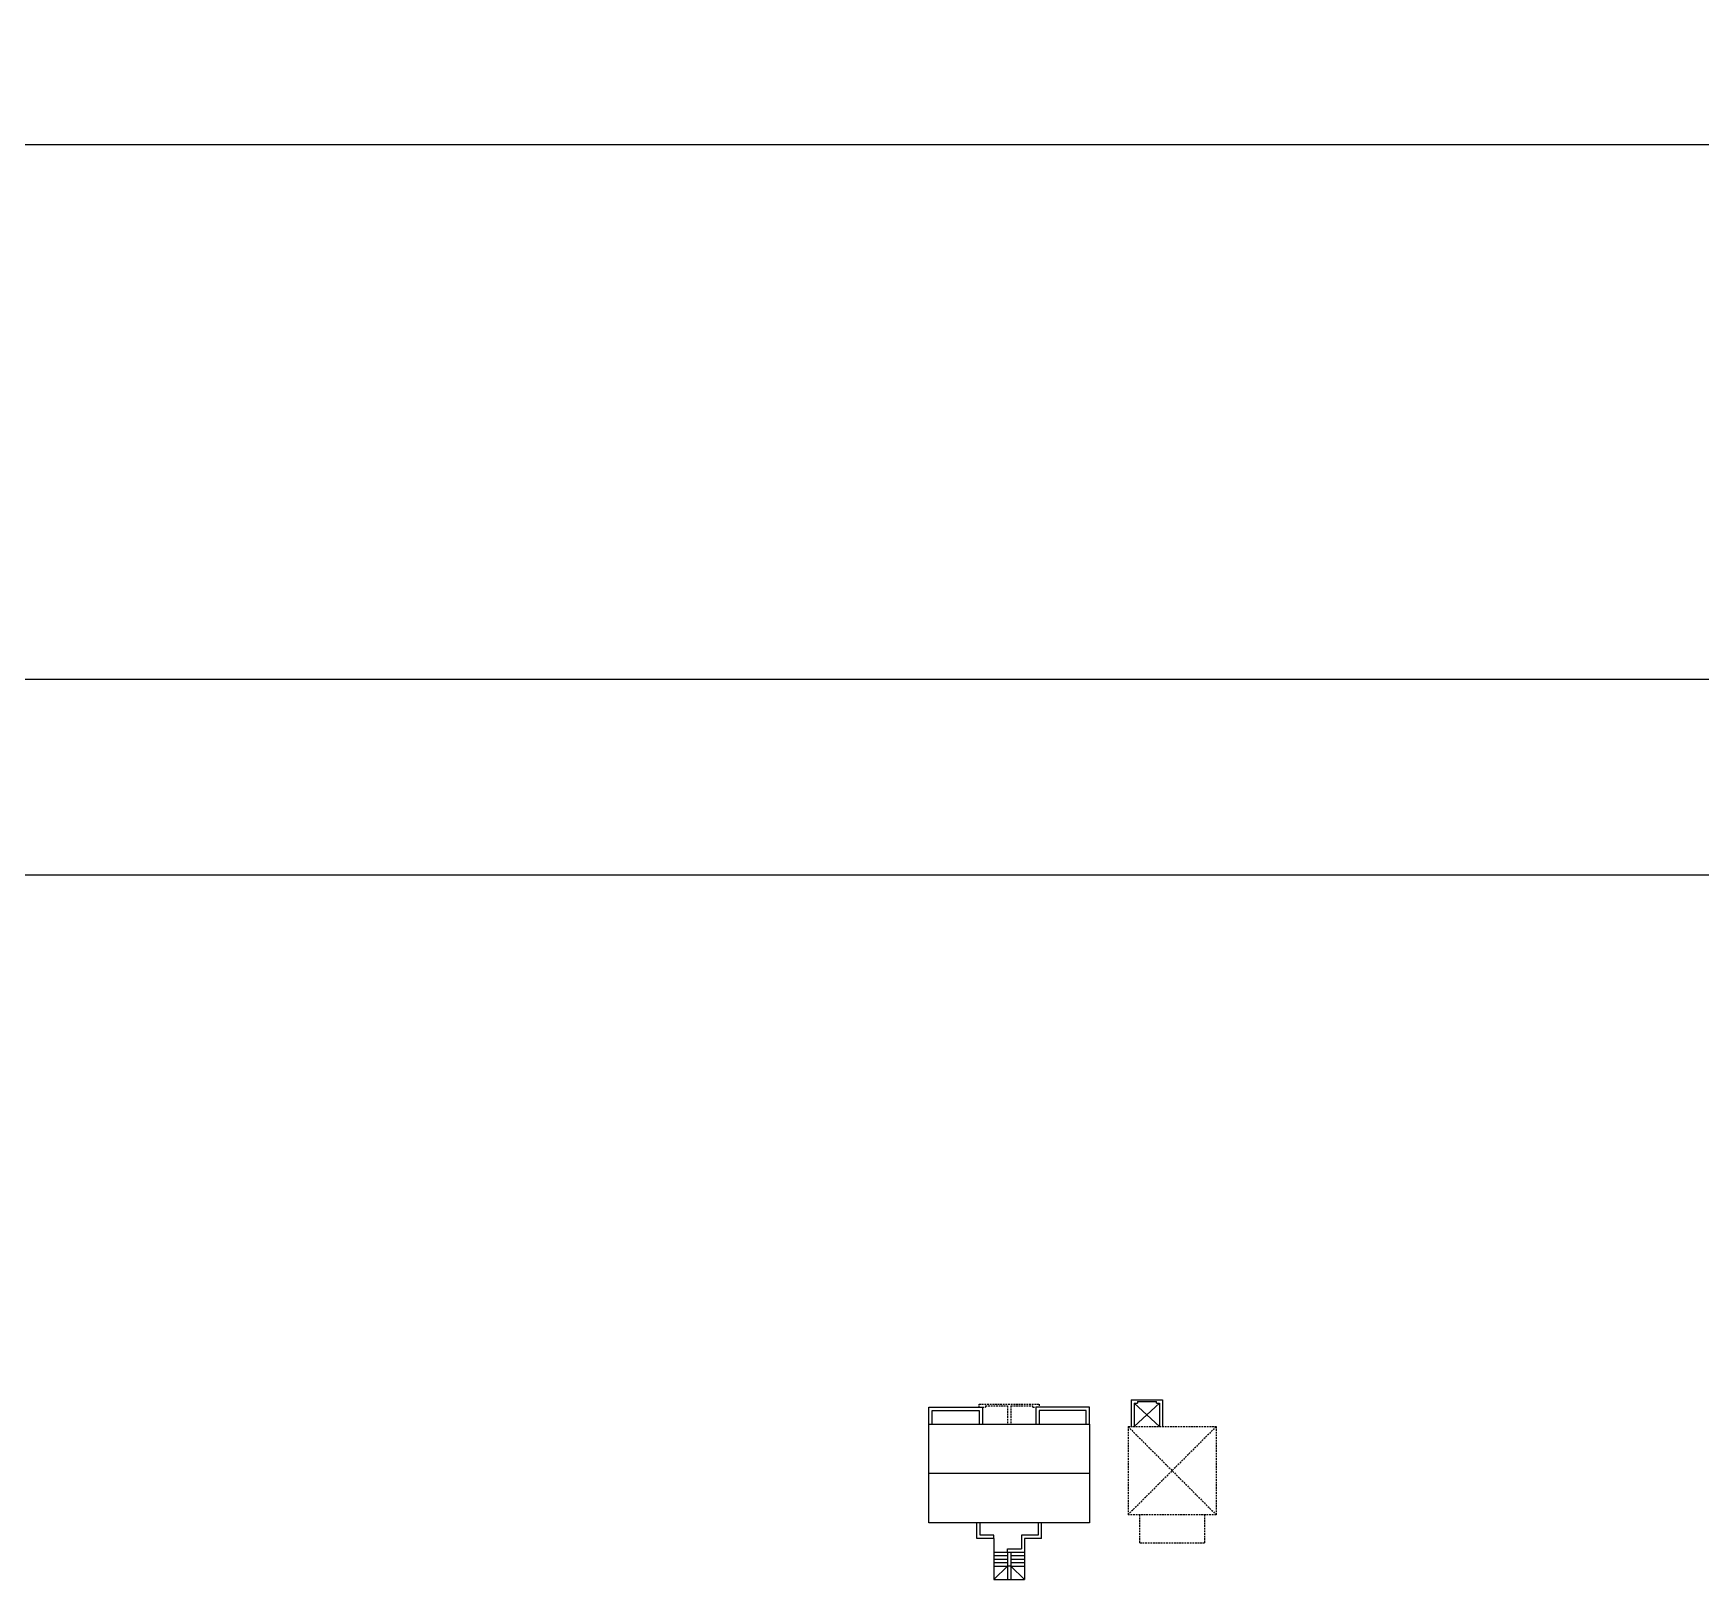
# Model space of a CAD drawing. Extents: x 2080 to 102399, y 2071 to 93424.
# Drawn here: x 86151 to 90919, y 69491 to 73914 of the extents above; entities that cross this region are included whole.
import ezdxf

# ---------------------------------------------------------------- set-up
doc = ezdxf.new("R2010")
doc.units = 0
doc.header["$LTSCALE"] = 20
doc.header["$MEASUREMENT"] = 0
doc.linetypes.add('HIDDEN', pattern=[0.375, 0.25, -0.125])
for name, color, linetype in [('BORDER', 230, 'Continuous'), ('Roof lilne', 31, 'Continuous'), ('wall', 13, 'Continuous')]:
    doc.layers.add(name, color=color, linetype=linetype)
doc.layers.add('correct', color=230, linetype='Continuous', plot=False)

# ---------------------------------------------------------------- blocks, each defined once
blk = doc.blocks.new('A$C46A849B6')
for p, q in [((-117, 202.5), (-117, 126)), ((-117, 202.5), (-27, 202.5)), ((-108, 193.5), (-108, 126)), ((-108, 193.5), (-99, 193.5)), ((-108, 193.5), (-36, 126)), ((-36, 193.5), (-108, 126)), ((-99, 198), (-99, 193.5)), ((-99, 198), (-45, 198)), ((-45, 193.5), (-45, 198)), ((-45, 193.5), (-36, 193.5)), ((-36, 193.5), (-36, 126)), ((-27, 202.5), (-27, 126))]:
    blk.add_line(p, q)
at = {"layer": 'Roof lilne', "linetype": 'HIDDEN'}
for p, q in [((-126, 126), (-126, -126)), ((-126, 126), (126, 126)), ((-126, 126), (126, -126)), ((126, 126), (-126, -126)), ((126, 126), (126, -126)), ((126, -126), (-126, -126)), ((-93, -126), (-93, -207)), ((93, -126), (93, -207)), ((93, -207), (-93, -207))]:
    blk.add_line(p, q, dxfattribs=at)
blk = doc.blocks.new('A$C46D57CE9')
at = {"color": 9, "linetype": 'HIDDEN'}
for p, q in [((-67.5, 193.5), (-67.5, 189)), ((-67.5, 193.5), (-4.5, 193.5)), ((-4.5, 193.5), (-4.5, 141)), ((4.5, 193.5), (4.5, 141)), ((4.5, 193.5), (67.5, 193.5)), ((67.5, 189), (67.5, 193.5)), ((-76.5, 189), (-67.5, 189)), ((67.5, 189), (76.5, 189))]:
    blk.add_line(p, q, dxfattribs=at)
at = {"color": 9}
for p, q in [((-92, -186), (-92, -141)), ((-83, -177), (-83, -141)), ((83, -141), (83, -177)), ((92, -186), (92, -141)), ((-44, -186), (-92, -186)), ((-44, -177), (-83, -177)), ((-44, -186), (-44, -177)), ((-44, -186), (-44, -304)), ((83, -177), (35, -177)), ((35, -177), (35, -216)), ((92, -186), (44, -186)), ((44, -186), (44, -304)), ((-44, -225), (-5, -225)), ((-44, -235), (-5, -235)), ((-5, -216), (35, -216)), ((-5, -225), (-5, -216)), ((-5, -225), (5, -225)), ((-5, -225), (-5, -265)), ((5, -225), (44, -225)), ((5, -225), (5, -265)), ((5, -235), (44, -235)), ((-44, -245), (-5, -245)), ((-44, -255), (-5, -255)), ((-44, -265), (-5, -265)), ((-5, -265), (-44, -304)), ((-5, -265), (-5, -304)), ((5, -265), (-5, -265)), ((5, -245), (44, -245)), ((5, -255), (44, -255)), ((5, -265), (44, -265)), ((5, -265), (5, -304)), ((5, -265), (44, -304)), ((-44, -304), (44, -304))]:
    blk.add_line(p, q, dxfattribs=at)
at = {"color": 9, "linetype": 'HIDDEN', "lineweight": -2}
blk.add_lwpolyline([(-85.5, 189), (-85.5, 198), (85.5, 198), (85.5, 189)], dxfattribs=at)
at = {"lineweight": -2}
for points in [[(-229.5, 141), (-229.5, 189), (-76.5, 189), (-76.5, 141)], [(-220.5, 141), (-220.5, 180), (-85.5, 180), (-85.5, 141)], [(229.5, 141), (229.5, 189), (76.5, 189), (76.5, 141)], [(220.5, 141), (220.5, 180), (85.5, 180), (85.5, 141)]]:
    blk.add_lwpolyline(points, dxfattribs=at)
at = {"layer": 'wall', "color": 2}
blk.add_line((229.5, 0), (-229.5, 0), dxfattribs=at)
blk.add_lwpolyline([(-229.5, 141), (229.5, 141), (229.5, -141), (-229.5, -141)], close=True, dxfattribs=at)

msp = doc.modelspace()

# ---------------------------------------------------------------- linework, layer by layer
at = {"layer": 'BORDER'}
msp.add_line((72374.428, 72066.998), (102393.665, 72066.998), dxfattribs=at)
at = {"layer": 'correct', "color": 3, "linetype": 'Continuous', "ltscale": 0.5}
for points in [[(72374.428, 93424.184), (102393.665, 93424.184), (102393.665, 71506.418), (72374.428, 71506.418)], [(70717.036, 88743.185), (94634.424, 88743.185), (94634.424, 73594.91), (70717.036, 73594.91)]]:
    msp.add_lwpolyline(points, close=True, dxfattribs=at)

# ---------------------------------------------------------------- block references
at = {"ltscale": 0.5}
for name, p in [('A$C46D57CE9', (88941.367, 69795.184)), ('A$C46A849B6', (89407.259, 69802.937))]:
    msp.add_blockref(name, p, dxfattribs=at)

doc.saveas('drawing.dxf')
